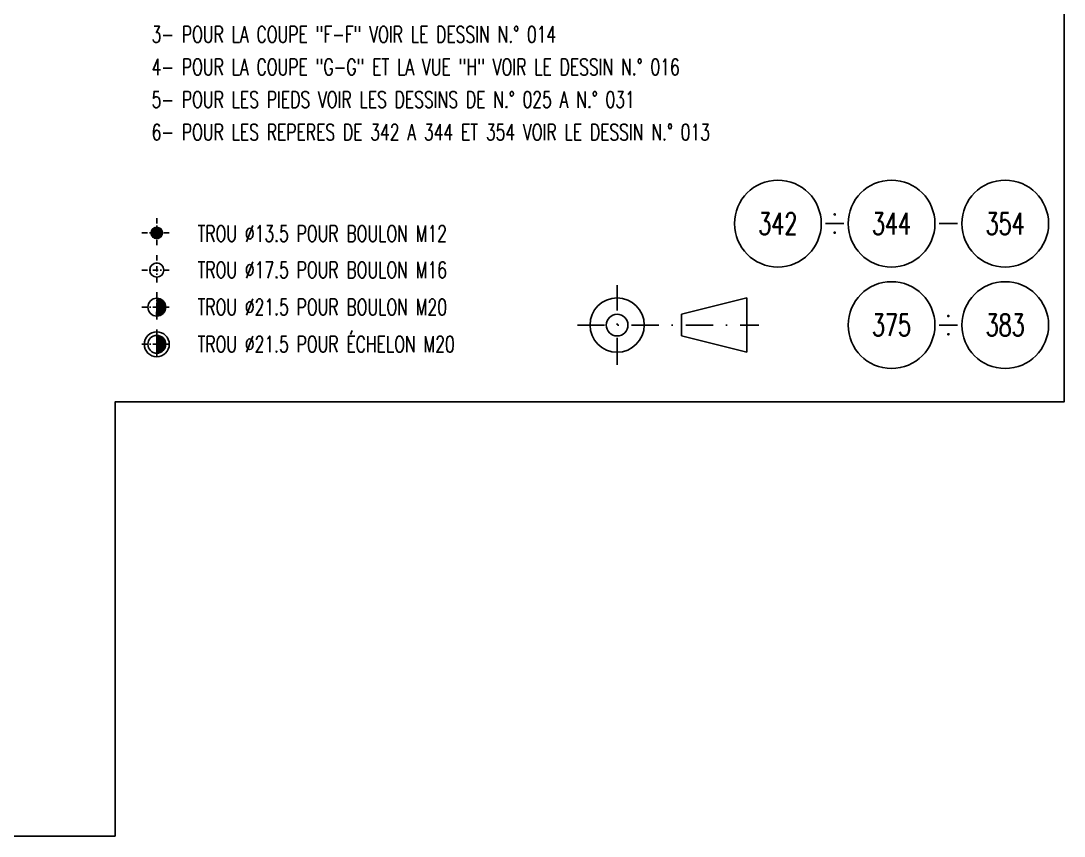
# Model space of a CAD drawing. Extents: x 512494 to 528714, y -34108 to -22628.
# Drawn here: x 524867 to 528714, y -34108 to -31104 of the extents above; entities that cross this region are included whole.
import ezdxf
from ezdxf.enums import TextEntityAlignment as Align

# ---------------------------------------------------------------- set-up
doc = ezdxf.new("R2010")
doc.units = 0
doc.header["$LTSCALE"] = 200
doc.header["$MEASUREMENT"] = 0
doc.linetypes.add('DASHDOT', pattern=[1, 0.5, -0.25, 0, -0.25])
doc.layers.get('0').update_dxf_attribs({"linetype": 'CONTINUOUS'})
for name, color, linetype in [('BOLLINI_1', 7, 'CONTINUOUS'), ('LM', 7, 'CONTINUOUS'), ('LS', 7, 'CONTINUOUS'), ('MZ', 6, 'DASHDOT')]:
    doc.layers.add(name, color=color, linetype=linetype)
doc.styles.add('RQL', font='ROMANS8.SHX', dxfattribs={"width": 0.7})
doc.styles.add('RS', font='ROMANS8.shx', dxfattribs={"width": 0.7})

# ---------------------------------------------------------------- blocks, each defined once
blk = doc.blocks.new('12')
at = {"color": 0}
for p, q in [((-1, 0.06), (-0.06, 1)), ((-1, 0.01), (-0.01, 1)), ((-1, -0.03), (0.03, 1)), ((-1, -0.07), (0.07, 1)), ((0.09, -1), (-1, 0.09)), ((0.05, -1), (-1, 0.05)), ((0, -1), (-1, 0)), ((-0.99, 0.16), (-0.16, 0.99)), ((-0.99, 0.11), (-0.11, 0.99)), ((-0.99, -0.11), (0.11, 0.99)), ((-0.99, -0.15), (0.15, 0.99)), ((0.17, -0.99), (-0.99, 0.17)), ((0.13, -0.99), (-0.99, 0.13)), ((-0.98, 0.22), (-0.22, 0.98)), ((-0.98, -0.19), (0.19, 0.98)), ((0.21, -0.98), (-0.98, 0.21)), ((-0.97, -0.23), (0.23, 0.97)), ((0.24, -0.97), (-0.97, 0.24)), ((-0.96, 0.28), (-0.28, 0.96)), ((-0.96, -0.27), (0.27, 0.96)), ((0.28, -0.96), (-0.96, 0.28)), ((-0.95, -0.3), (0.3, 0.95)), ((0.31, -0.95), (-0.95, 0.31)), ((-0.94, 0.34), (-0.34, 0.94)), ((-0.94, -0.33), (0.33, 0.94)), ((0.35, -0.94), (-0.94, 0.35)), ((-0.93, -0.37), (0.37, 0.93)), ((0.38, -0.93), (-0.93, 0.38)), ((-0.92, -0.4), (0.4, 0.92)), ((-0.91, 0.42), (-0.42, 0.91)), ((0.41, -0.91), (-0.91, 0.41)), ((-0.9, -0.43), (0.43, 0.9)), ((0.44, -0.9), (-0.9, 0.44)), ((-0.89, -0.46), (0.46, 0.89)), ((0.47, -0.88), (-0.88, 0.47)), ((-0.87, -0.49), (0.49, 0.87)), ((0.5, -0.87), (-0.87, 0.5)), ((-0.86, 0.52), (-0.52, 0.86)), ((-0.86, -0.52), (0.52, 0.86)), ((0.53, -0.85), (-0.85, 0.53)), ((-0.84, -0.54), (0.54, 0.84)), ((0.55, -0.83), (-0.83, 0.55)), ((-0.82, -0.57), (0.57, 0.82)), ((0.58, -0.81), (-0.81, 0.58)), ((-0.8, -0.6), (0.6, 0.8)), ((0.61, -0.79), (-0.79, 0.61)), ((-0.78, -0.62), (0.62, 0.78)), ((0.63, -0.78), (-0.78, 0.63)), ((-0.76, -0.65), (0.65, 0.76)), ((0.66, -0.75), (-0.75, 0.66)), ((-0.74, -0.67), (0.67, 0.74)), ((0.68, -0.73), (-0.73, 0.68)), ((-0.72, -0.69), (0.69, 0.72)), ((0.7, -0.71), (-0.71, 0.7)), ((-0.7, -0.72), (0.72, 0.7)), ((0.73, -0.69), (-0.69, 0.73)), ((0.75, -0.67), (-0.67, 0.75)), ((-0.67, -0.74), (0.74, 0.67)), ((-0.65, -0.76), (0.76, 0.65)), ((0.77, -0.64), (-0.64, 0.77)), ((-0.63, -0.78), (0.78, 0.63)), ((0.79, -0.62), (-0.62, 0.79)), ((-0.6, -0.8), (0.8, 0.6)), ((0.81, -0.59), (-0.59, 0.81)), ((-0.57, -0.82), (0.82, 0.57)), ((0.83, -0.56), (-0.56, 0.83)), ((-0.55, -0.84), (0.84, 0.55)), ((0.84, -0.54), (-0.54, 0.84)), ((-0.52, -0.85), (0.85, 0.52)), ((0.86, -0.51), (-0.51, 0.86)), ((-0.49, -0.87), (0.87, 0.49)), ((0.88, -0.48), (-0.48, 0.88)), ((-0.46, -0.89), (0.89, 0.46)), ((0.89, -0.45), (-0.45, 0.89)), ((-0.43, -0.9), (0.9, 0.43)), ((0.91, -0.42), (-0.42, 0.91)), ((-0.4, -0.92), (0.92, 0.4)), ((0.92, -0.39), (-0.39, 0.92)), ((-0.37, -0.93), (0.93, 0.37)), ((0.93, -0.36), (-0.36, 0.93)), ((-0.34, -0.94), (0.94, 0.34)), ((0.95, -0.33), (-0.33, 0.95)), ((-0.3, -0.95), (0.95, 0.3)), ((0.96, -0.29), (-0.29, 0.96)), ((-0.27, -0.96), (0.96, 0.27)), ((0.97, -0.26), (-0.26, 0.97)), ((-0.23, -0.97), (0.97, 0.23)), ((0.98, -0.22), (-0.22, 0.98)), ((-0.2, -0.98), (0.98, 0.2)), ((0.98, -0.18), (-0.18, 0.98)), ((-0.16, -0.99), (0.99, 0.16)), ((0.99, -0.14), (-0.14, 0.99)), ((-0.12, -0.99), (0.99, 0.12)), ((0.99, -0.1), (-0.1, 0.99)), ((-0.08, -1), (1, 0.08)), ((1, -0.06), (-0.06, 1)), ((-0.04, -1), (1, 0.04)), ((1, -0.02), (-0.02, 1)), ((1, 0.02), (0.02, 1)), ((1, 0.07), (0.07, 1)), ((0.99, 0.12), (0.12, 0.99)), ((0.98, 0.17), (0.17, 0.98)), ((0.97, 0.23), (0.23, 0.97)), ((0.96, 0.29), (0.29, 0.96)), ((0.93, 0.36), (0.36, 0.93)), ((0.9, 0.44), (0.44, 0.9)), ((0.84, 0.55), (0.55, 0.84)), ((-0.04, -1), (-1, -0.04)), ((-0.09, -1), (-1, -0.09)), ((-0.14, -0.99), (-0.99, -0.14)), ((-0.2, -0.98), (-0.98, -0.2)), ((-0.25, -0.97), (-0.97, -0.25)), ((-0.32, -0.95), (-0.95, -0.32)), ((-0.39, -0.92), (-0.92, -0.39)), ((-0.48, -0.88), (-0.88, -0.48)), ((-0.6, -0.8), (-0.8, -0.6)), ((0.01, -1), (1, -0.01)), ((0.05, -1), (1, -0.05)), ((0.1, -0.99), (0.99, -0.1)), ((0.15, -0.99), (0.99, -0.15)), ((0.21, -0.98), (0.98, -0.21)), ((0.27, -0.96), (0.96, -0.27)), ((0.33, -0.94), (0.94, -0.33)), ((0.41, -0.91), (0.91, -0.41)), ((0.5, -0.87), (0.87, -0.5)), ((0.66, -0.75), (0.75, -0.66))]:
    blk.add_line(p, q, dxfattribs=at)
blk.add_circle((0, 0), 1)
blk = doc.blocks.new('16')
blk.add_circle((0, 0), 1)
blk = doc.blocks.new('20')
at = {"color": 0}
for p, q in [((0, 0.98), (0.02, 1)), ((0, 0.94), (0.06, 1)), ((1, -0.01), (0, 0.99)), ((0, 0.89), (0.1, 0.99)), ((0, 0.85), (0.14, 0.99)), ((0, 0.8), (0.18, 0.98)), ((0, 0.76), (0.22, 0.98)), ((0, 0.71), (0.25, 0.97)), ((0, 0.67), (0.29, 0.96)), ((1, -0.05), (0, 0.95)), ((0, 0.62), (0.32, 0.95)), ((0, 0.58), (0.36, 0.93)), ((0, 0.53), (0.39, 0.92)), ((0, 0.49), (0.42, 0.91)), ((1, -0.09), (0, 0.9)), ((0, 0.44), (0.45, 0.89)), ((0, 0.4), (0.48, 0.88)), ((0.99, -0.13), (0, 0.86)), ((0, 0.35), (0.51, 0.86)), ((0, 0.31), (0.54, 0.84)), ((0, 0.26), (0.56, 0.83)), ((0.99, -0.17), (0, 0.81)), ((0, 0.22), (0.59, 0.81)), ((0, 0.17), (0.61, 0.79)), ((0.98, -0.21), (0, 0.77)), ((0, 0.13), (0.64, 0.77)), ((0, 0.08), (0.66, 0.75)), ((0, 0.04), (0.69, 0.73)), ((0.97, -0.25), (0, 0.72)), ((0, -0.01), (0.71, 0.7)), ((0.96, -0.28), (0, 0.68)), ((0, -0.05), (0.73, 0.68)), ((0, -0.1), (0.75, 0.66)), ((0.95, -0.32), (0, 0.63)), ((0, -0.14), (0.77, 0.63)), ((0, -0.19), (0.79, 0.61)), ((0.94, -0.35), (0, 0.59)), ((0, -0.23), (0.81, 0.58)), ((0, -0.28), (0.83, 0.56)), ((0.92, -0.38), (0, 0.54)), ((0, -0.32), (0.85, 0.53)), ((0.91, -0.41), (0, 0.5)), ((0, -0.36), (0.87, 0.5)), ((0, -0.41), (0.88, 0.47)), ((0.9, -0.44), (0, 0.45)), ((0, -0.45), (0.9, 0.44)), ((0.88, -0.47), (0, 0.41)), ((0, -0.5), (0.91, 0.41)), ((0, -0.54), (0.92, 0.38)), ((0.87, -0.5), (0, 0.36)), ((0, -0.59), (0.94, 0.35)), ((0.85, -0.53), (0, 0.32)), ((0, -0.63), (0.95, 0.31)), ((0, -0.68), (0.96, 0.28)), ((0.83, -0.56), (0, 0.27)), ((0, -0.72), (0.97, 0.25)), ((0.81, -0.58), (0, 0.23)), ((0, -0.77), (0.98, 0.21)), ((0.79, -0.61), (0, 0.18)), ((0, -0.81), (0.99, 0.17)), ((0.77, -0.63), (0, 0.14)), ((0, -0.86), (0.99, 0.13)), ((0.75, -0.66), (0, 0.09)), ((0, -0.9), (1, 0.09)), ((0.73, -0.68), (0, 0.05)), ((0, -0.95), (1, 0.05)), ((0.71, -0.7), (0, 0.01)), ((0, -0.99), (1, 0.01)), ((1, 0.04), (0.04, 1)), ((1, 0.09), (0.09, 1)), ((0.99, 0.14), (0.14, 0.99)), ((0.98, 0.19), (0.19, 0.98)), ((0.97, 0.25), (0.25, 0.97)), ((0.95, 0.31), (0.31, 0.95)), ((0.92, 0.38), (0.38, 0.92)), ((0.88, 0.47), (0.47, 0.88)), ((0.81, 0.59), (0.59, 0.81)), ((0.69, -0.73), (0, -0.04)), ((0.66, -0.75), (0, -0.08)), ((0.64, -0.77), (0, -0.13)), ((0.61, -0.79), (0, -0.17)), ((0.59, -0.81), (0, -0.22)), ((0.56, -0.83), (0, -0.26)), ((0.54, -0.84), (0, -0.31)), ((0.51, -0.86), (0, -0.35)), ((0.48, -0.88), (0, -0.4)), ((0.45, -0.89), (0, -0.44)), ((0.42, -0.91), (0, -0.49)), ((0.39, -0.92), (0, -0.53)), ((0.36, -0.93), (0, -0.58)), ((0.32, -0.95), (0, -0.62)), ((0.29, -0.96), (0, -0.67)), ((0.25, -0.97), (0, -0.71)), ((0.22, -0.98), (0, -0.76)), ((0.18, -0.98), (0, -0.8)), ((0.14, -0.99), (0, -0.85)), ((0.1, -0.99), (0, -0.89)), ((0.04, -1), (1, -0.04)), ((0.09, -1), (1, -0.09)), ((0.14, -0.99), (0.99, -0.14)), ((0.19, -0.98), (0.98, -0.19)), ((0.25, -0.97), (0.97, -0.25)), ((0.31, -0.95), (0.95, -0.31)), ((0.38, -0.92), (0.92, -0.38)), ((0.47, -0.88), (0.88, -0.47)), ((0.59, -0.81), (0.81, -0.59))]:
    blk.add_line(p, q, dxfattribs=at)
blk.add_line((0, 1), (0, -1))
blk.add_circle((0, 0), 1)
blk = doc.blocks.new('xxx')
blk.add_circle((0, 0), 8)
at = {"color": 3, "style": 'RQL', "width": 0.7}
blk.add_attdef('POS', text='', height=4, dxfattribs=at).set_placement((0, 0), align=Align.MIDDLE)
at = {"color": 3, "style": 'RQL', "width": 0.7, "flags": 1}
blk.add_attdef('POS1', (-0.39, -5.42), '', height=2, dxfattribs=at)
at = {"style": 'RQL', "width": 0.7, "flags": 1}
blk.add_attdef('TIPO', (-0.39, -8.66), '', height=2, dxfattribs=at)

msp = doc.modelspace()

# ---------------------------------------------------------------- linework, layer by layer
at = {"color": 0}
for p, q in [((527303.197, -32185.17), (527543.634, -32125.17)), ((527543.634, -32125.17), (527543.634, -32325.17)), ((527303.197, -32185.17), (527303.197, -32265.17)), ((527543.634, -32325.17), (527303.197, -32265.17))]:
    msp.add_line(p, q, dxfattribs=at)
for radius in [100, 40]:
    msp.add_circle((527065.926, -32225.17), radius, dxfattribs=at)
at = {"layer": 'LS', "color": 0}
for p, q in [((527901.982, -31851.135), (527834.647, -31851.135)), ((528321.107, -31851.135), (528253.773, -31851.135)), ((528321.107, -32225.17), (528253.773, -32225.17))]:
    msp.add_line(p, q, dxfattribs=at)
at = {"layer": 'LS', "color": 8}
msp.add_lwpolyline([(512494.418, -22628.464), (512494.418, -34108.464), (525214.418, -34108.464), (525214.418, -32508.464), (528714.418, -32508.464), (528714.418, -22628.464), (512494.418, -22628.464)], close=True, dxfattribs=at)
at = {"layer": 'LS', "color": 0, "const_width": 4.5}
for points in [[(527865.564, -31817.468, 1), (527871.064, -31817.468, 1)], [(527865.564, -31884.802, 1), (527871.064, -31884.802, 1)], [(528284.69, -32191.503, 1), (528290.19, -32191.503, 1)], [(528284.69, -32258.838, 1), (528290.19, -32258.838, 1)]]:
    msp.add_lwpolyline(points, format="xyb", close=True, dxfattribs=at)
at = {"layer": 'LS', "color": 0}
msp.add_circle((525368.225, -32295.977), 45.935, dxfattribs=at)
at = {"layer": 'MZ', "ltscale": 0.2}
for p, q in [((525368.225, -31830.638), (525368.225, -31940.356)), ((525313.366, -31885.497), (525423.084, -31885.497)), ((525368.225, -31967.464), (525368.225, -32077.182)), ((525368.225, -31967.464), (525368.225, -32077.182)), ((525313.366, -32022.323), (525423.084, -32022.323)), ((525313.366, -32022.323), (525423.084, -32022.323)), ((525368.225, -32104.291), (525368.225, -32214.009)), ((525313.366, -32159.15), (525423.084, -32159.15)), ((525313.366, -32159.15), (525423.084, -32159.15)), ((525368.225, -32241.118), (525368.225, -32350.836)), ((525313.366, -32295.977), (525423.084, -32295.977))]:
    msp.add_line(p, q, dxfattribs=at)
at = {"layer": 'MZ'}
for p, q in [((527065.926, -32371.777), (527065.926, -32078.563)), ((526919.319, -32225.17), (527588.829, -32225.17))]:
    msp.add_line(p, q, dxfattribs=at)

# ---------------------------------------------------------------- block references
at = {"layer": 'BOLLINI_1', "xscale": 19.99800000000225, "yscale": 19.99800000000225, "zscale": 19.99800000000225}
for p, values in [((527658.751, -31851.135), {'POS': '342'}), ((528077.877, -31851.135), {'POS': '344'}), ((528497.003, -31851.135), {'POS': '354'}), ((528077.877, -32225.17), {'POS': '375'}), ((528497.003, -32225.17), {'POS': '383'})]:
    msp.add_blockref('xxx', p, dxfattribs=at).add_auto_attribs(values)
at = {"layer": 'LM'}
for name, p, xscale, yscale, zscale, rotation in [('12', (525368.225, -31885.497), 20.79999999948258, 20.79999999948258, 20.79999999948258, 344.7569620653314), ('16', (525368.225, -32022.323), 26.00000000013639, 26.00000000013639, 26.00000000013639, 280.755082505952), ('20', (525368.225, -32159.15), 33, 33, 33, 358.474256613)]:
    msp.add_blockref(name, p, dxfattribs=dict(at, xscale=xscale, yscale=yscale, zscale=zscale, rotation=rotation))
at = {"layer": 'LM', "xscale": 32.90000000037241, "yscale": 32.90000000037241, "zscale": 32.90000000037241}
msp.add_blockref('20', (525368.225, -32295.977), dxfattribs=at)

# ---------------------------------------------------------------- texts
at = {"layer": 'LM', "color": 0, "style": 'RS', "width": 0.7}
for s, p in [('3- POUR LA COUPE "F-F" VOIR LE DESSIN N.° 014', (525349.057, -31184.15)), ('4- POUR LA COUPE "G-G" ET LA VUE "H" VOIR LE DESSIN N.° 016', (525349.057, -31304.15)), ('5- POUR LES PIEDS VOIR LES DESSINS DE N.° 025 A N.° 031', (525349.057, -31424.15)), ('6- POUR LES REPERES DE 342 A 344 ET 354 VOIR LE DESSIN N.° 013', (525349.057, -31544.15))]:
    msp.add_text(s, height=60, dxfattribs=at).set_placement(p)
at = {"layer": 'LM', "linetype": 'ByBlock', "style": 'RS', "width": 0.7}
for s, p in [('TROU %%C13.5 POUR BOULON M12', (525518.504, -31918.058)), ('TROU %%C17.5 POUR BOULON M16', (525518.542, -32051.84)), ('TROU %%C21.5 POUR BOULON M20', (525518.542, -32188.667)), ('TROU %%C21.5 POUR ÉCHELON M20', (525518.516, -32325.493))]:
    msp.add_text(s, height=60, dxfattribs=at).set_placement(p)

doc.saveas('drawing.dxf')
